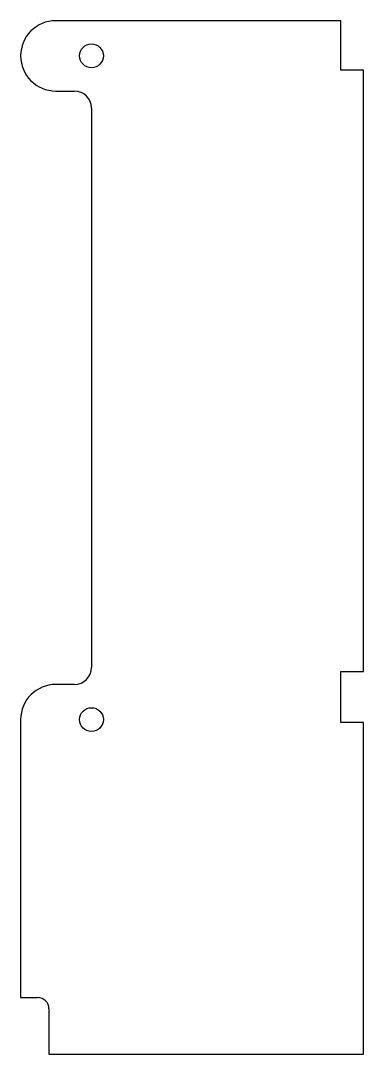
# Model space of a CAD drawing. Extents: x -13 to 48, y -59 to 123.
import ezdxf

# ---------------------------------------------------------------- set-up
doc = ezdxf.new("R2010")
doc.units = 0
doc.layers.get('0').update_dxf_attribs({"linetype": 'CONTINUOUS'})

msp = doc.modelspace()

# ---------------------------------------------------------------- linework, layer by layer
at = {"color": 7, "linetype": 'CONTINUOUS'}
for p, q in [((44, 123.2), (-6.3, 123.2)), ((44, 114.5), (44, 123.2)), ((48, 114.5), (44, 114.5)), ((48, 8.5), (48, 114.5)), ((-6.3, 110.8), (-3, 110.8)), ((0, 107.8), (0, 9.2)), ((44, 8.5), (48, 8.5)), ((44, -0.5), (44, 8.5)), ((-3, 6.2), (-6.3, 6.2)), ((-12.5, 0), (-12.5, -49)), ((48, -0.5), (44, -0.5)), ((48, -59), (48, -0.5)), ((-12.5, -49), (-9.5, -49)), ((-7.5, -51), (-7.5, -59)), ((-7.5, -59), (48, -59))]:
    msp.add_line(p, q, dxfattribs=at)
for centre in [(0, 117), (0, 0)]:
    msp.add_circle(centre, 2.1, dxfattribs=at)
for centre, radius, start, end in [((-6.3, 117), 6.2, 90, 270), ((-3, 107.8), 3, 0, 90), ((-3, 9.2), 3, 270, 0), ((-6.3, 0), 6.2, 90, 180), ((-9.5, -51), 2, 0, 90)]:
    msp.add_arc(centre, radius, start, end, dxfattribs=at)

doc.saveas('drawing.dxf')
